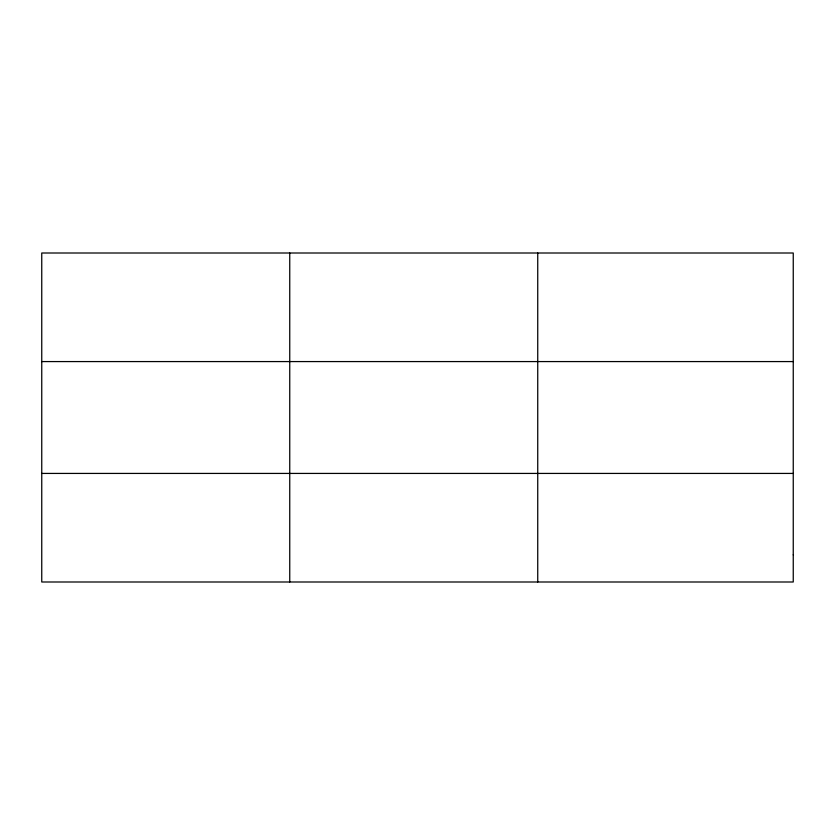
<?xml version="1.0" encoding="UTF-8"?>
<svg xmlns="http://www.w3.org/2000/svg" width="835" height="835" viewBox="0 0 835 835"><rect width="100%" height="100%" fill="white"/><g stroke="black" fill="none" stroke-linecap="round" stroke-linejoin="round"><path stroke-width="1.25" d="M289.745 581.995L289.745 253.005M537.74 581.995L537.74 253.005M41.75 361.576L793.25 361.576M41.75 473.424L793.25 473.424M793.25 554.847L793.25 581.995L41.75 581.995L41.75 253.005L793.25 253.005L793.25 554.847"/></g></svg>
